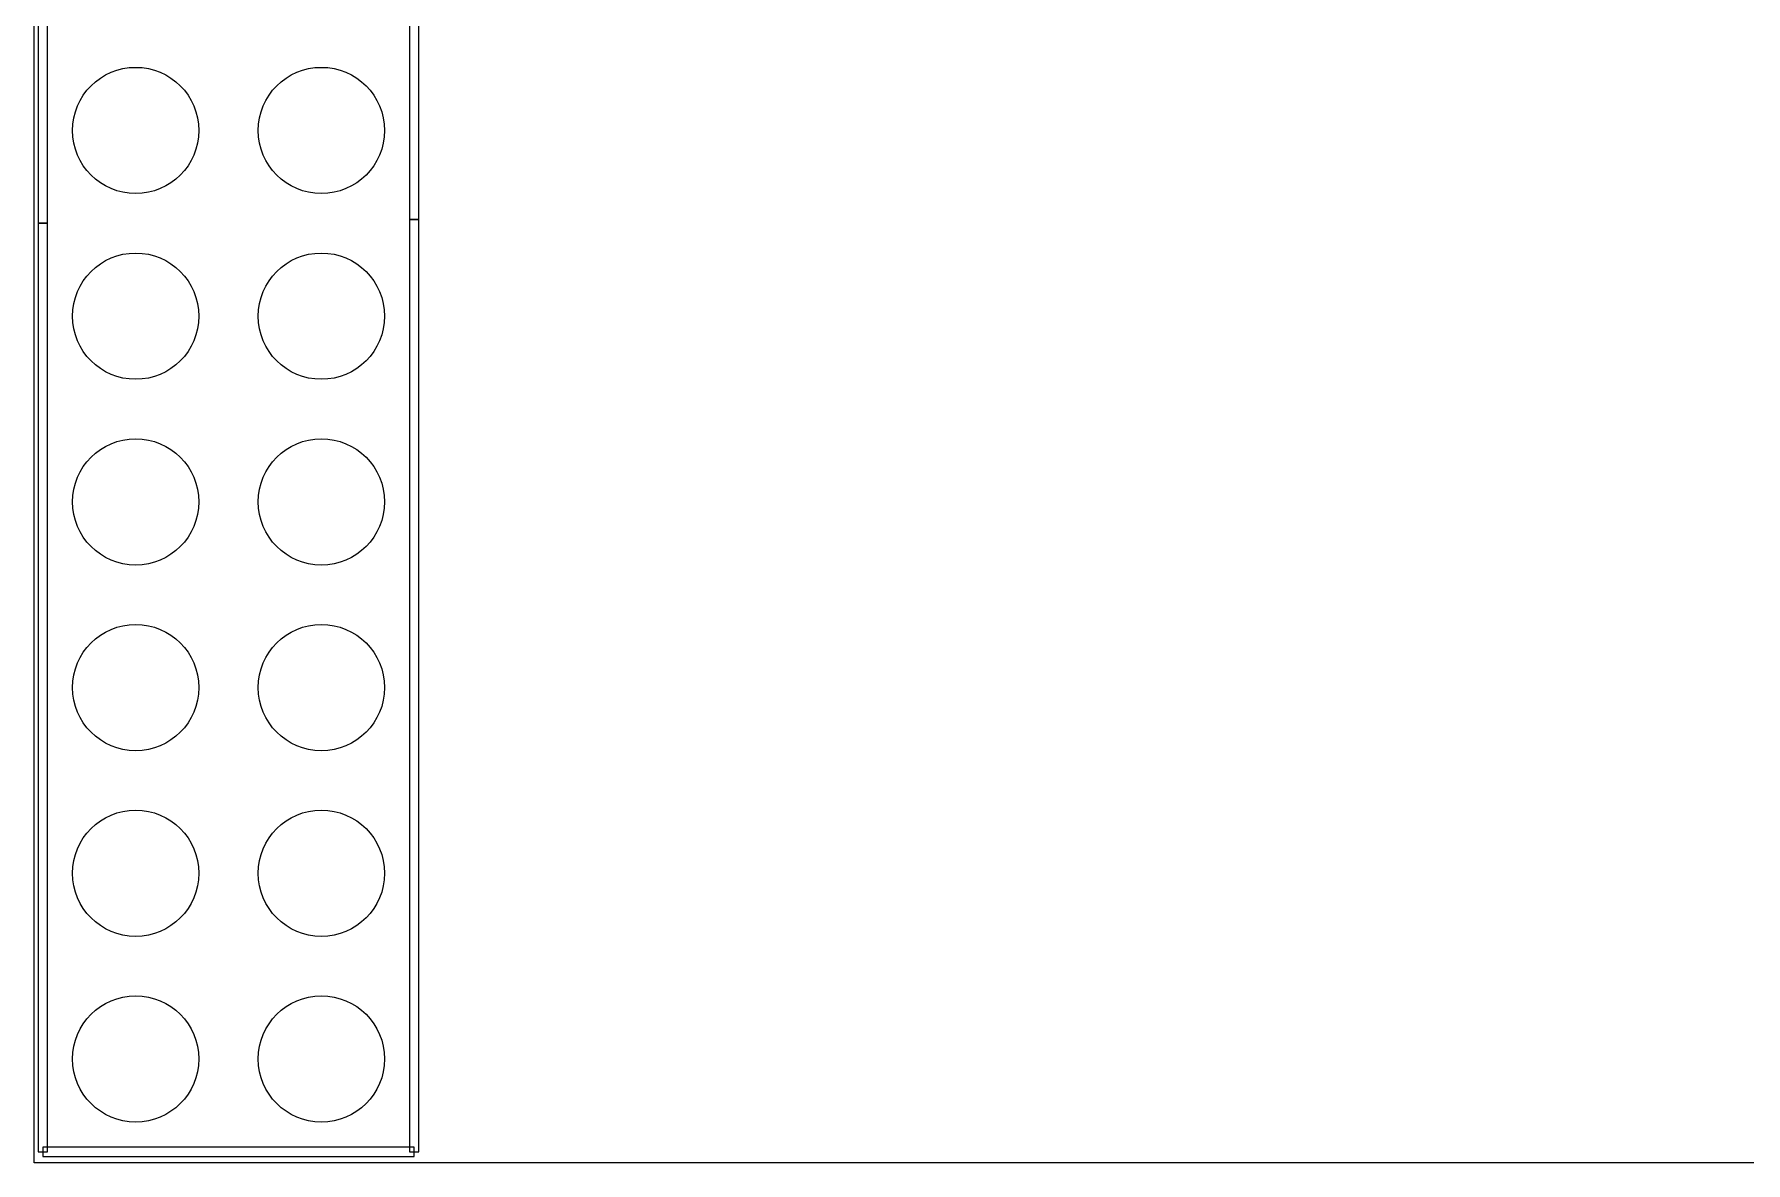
# Model space of a CAD drawing. Header units: millimetres. Extents: x -29.3 to 38.7, y -13.5 to 48.8.
# Drawn here: x -29.35 to -5.94, y -13.54 to 1.9 of the extents above; entities that cross this region are included whole.
import ezdxf

# ---------------------------------------------------------------- set-up
doc = ezdxf.new("R2010")
doc.units = ezdxf.units.MM
doc.header["$MEASUREMENT"] = 0
for name, color, linetype in [('BG_OUTLINE', 7, 'Continuous'), ('PG_SILKSCREEN_TOP', 7, 'Continuous'), ('PIN_TOP', 7, 'Continuous')]:
    doc.layers.add(name, color=color, linetype=linetype)

msp = doc.modelspace()

# ---------------------------------------------------------------- linework, layer by layer
at = {"layer": 'BG_OUTLINE', "lineweight": 9}
msp.add_open_spline([(-29.3483, -13.5394), (-29.3483, -13.5394), (18.625, -13.5394), (18.625, -13.5394), (18.625, -13.5394), (18.625, -13.5394), (18.8256, -13.5394), (18.8256, -13.5394), (18.8256, -13.5394), (19.4323, -13.539), (20.014, -13.2977), (20.4427, -12.8684), (20.4427, -12.8684), (20.8714, -12.4392), (21.112, -11.8601), (21.1116, -11.2534), (21.1116, -11.2534), (21.1116, -11.2534), (21.1116, 35.2286), (21.1116, 35.2286), (21.1116, 35.2286), (21.1112, 35.8353), (20.8699, 36.4169), (20.4406, 36.8456), (20.4406, 36.8456), (20.0114, 37.2744), (19.4323, 37.515), (18.8256, 37.5146), (18.8256, 37.5146), (18.8256, 37.5146), (-29.3483, 37.5146), (-29.3483, 37.5146), (-29.3483, 37.5146), (-29.3483, 37.5146), (-29.3483, -13.5394), (-29.3483, -13.5394)], degree=3, knots=[0, 0, 0, 0, 0.1111111, 0.1111111, 0.1111111, 0.1111111, 0.2222222, 0.2222222, 0.2222222, 0.2222222, 0.3333333, 0.3333333, 0.3333333, 0.3333333, 0.4444444, 0.4444444, 0.4444444, 0.4444444, 0.5555556, 0.5555556, 0.5555556, 0.5555556, 0.6666667, 0.6666667, 0.6666667, 0.6666667, 0.7777778, 0.7777778, 0.7777778, 0.7777778, 0.8888889, 0.8888889, 0.8888889, 0.8888889, 1, 1, 1, 1], dxfattribs=at)
at = {"layer": 'PG_SILKSCREEN_TOP', "lineweight": 9}
for points in [[(-29.2947, 14.5505), (-29.2947, 14.5505), (-29.1677, 14.5505), (-29.1677, 14.5505), (-29.1677, 14.5505), (-29.1677, 14.5505), (-29.1677, -0.6895), (-29.1677, -0.6895), (-29.1677, -0.6895), (-29.1677, -0.6895), (-29.2947, -0.6895), (-29.2947, -0.6895), (-29.2947, -0.6895), (-29.2947, -0.6895), (-29.2947, 14.5505), (-29.2947, 14.5505)], [(-24.0877, -0.6387), (-24.0877, -0.6387), (-24.2147, -0.6387), (-24.2147, -0.6387), (-24.2147, -0.6387), (-24.2147, -0.6387), (-24.2147, 14.5505), (-24.2147, 14.5505), (-24.2147, 14.5505), (-24.2147, 14.5505), (-24.0877, 14.5505), (-24.0877, 14.5505), (-24.0877, 14.5505), (-24.0877, 14.5505), (-24.0877, -0.6387), (-24.0877, -0.6387)], [(-29.2947, -0.6895), (-29.2947, -0.6895), (-29.1677, -0.6895), (-29.1677, -0.6895), (-29.1677, -0.6895), (-29.1677, -0.6895), (-29.1677, -13.3895), (-29.1677, -13.3895), (-29.1677, -13.3895), (-29.1677, -13.3895), (-29.2947, -13.3895), (-29.2947, -13.3895), (-29.2947, -13.3895), (-29.2947, -13.3895), (-29.2947, -0.6895), (-29.2947, -0.6895)], [(-24.0877, -13.3895), (-24.0877, -13.3895), (-24.2147, -13.3895), (-24.2147, -13.3895), (-24.2147, -13.3895), (-24.2147, -13.3895), (-24.2147, -0.6387), (-24.2147, -0.6387), (-24.2147, -0.6387), (-24.2147, -0.6387), (-24.0877, -0.6387), (-24.0877, -0.6387), (-24.0877, -0.6387), (-24.0877, -0.6387), (-24.0877, -13.3895), (-24.0877, -13.3895)], [(-29.2312, -13.453), (-29.2312, -13.453), (-29.2312, -13.326), (-29.2312, -13.326), (-29.2312, -13.326), (-29.2312, -13.326), (-24.1512, -13.326), (-24.1512, -13.326), (-24.1512, -13.326), (-24.1512, -13.326), (-24.1512, -13.453), (-24.1512, -13.453), (-24.1512, -13.453), (-24.1512, -13.453), (-29.2312, -13.453), (-29.2312, -13.453)]]:
    msp.add_open_spline(points, degree=3, knots=[0, 0, 0, 0, 0.25, 0.25, 0.25, 0.25, 0.5, 0.5, 0.5, 0.5, 0.75, 0.75, 0.75, 0.75, 1, 1, 1, 1], dxfattribs=at)
at = {"layer": 'PIN_TOP', "lineweight": 9}
for points in [[(-27.0976, 0.5805), (-27.0976, 1.0574), (-27.4842, 1.4441), (-27.9612, 1.4441), (-27.9612, 1.4441), (-28.4381, 1.4441), (-28.8248, 1.0574), (-28.8248, 0.5805), (-28.8248, 0.5805), (-28.8248, 0.1035), (-28.4381, -0.2831), (-27.9612, -0.2831), (-27.9612, -0.2831), (-27.4842, -0.2831), (-27.0976, 0.1035), (-27.0976, 0.5805)], [(-24.5576, 0.5805), (-24.5576, 1.0574), (-24.9442, 1.4441), (-25.4212, 1.4441), (-25.4212, 1.4441), (-25.8981, 1.4441), (-26.2848, 1.0574), (-26.2848, 0.5805), (-26.2848, 0.5805), (-26.2848, 0.1035), (-25.8981, -0.2831), (-25.4212, -0.2831), (-25.4212, -0.2831), (-24.9442, -0.2831), (-24.5576, 0.1035), (-24.5576, 0.5805)], [(-27.0976, -1.9595), (-27.0976, -1.4826), (-27.4842, -1.0959), (-27.9612, -1.0959), (-27.9612, -1.0959), (-28.4381, -1.0959), (-28.8248, -1.4826), (-28.8248, -1.9595), (-28.8248, -1.9595), (-28.8248, -2.4365), (-28.4381, -2.8231), (-27.9612, -2.8231), (-27.9612, -2.8231), (-27.4842, -2.8231), (-27.0976, -2.4365), (-27.0976, -1.9595)], [(-24.5576, -1.9595), (-24.5576, -1.4826), (-24.9442, -1.0959), (-25.4212, -1.0959), (-25.4212, -1.0959), (-25.8981, -1.0959), (-26.2848, -1.4826), (-26.2848, -1.9595), (-26.2848, -1.9595), (-26.2848, -2.4365), (-25.8981, -2.8231), (-25.4212, -2.8231), (-25.4212, -2.8231), (-24.9442, -2.8231), (-24.5576, -2.4365), (-24.5576, -1.9595)], [(-27.0976, -4.4995), (-27.0976, -4.0226), (-27.4842, -3.6359), (-27.9612, -3.6359), (-27.9612, -3.6359), (-28.4381, -3.6359), (-28.8248, -4.0226), (-28.8248, -4.4995), (-28.8248, -4.4995), (-28.8248, -4.9765), (-28.4381, -5.3631), (-27.9612, -5.3631), (-27.9612, -5.3631), (-27.4842, -5.3631), (-27.0976, -4.9765), (-27.0976, -4.4995)], [(-24.5576, -4.4995), (-24.5576, -4.0226), (-24.9442, -3.6359), (-25.4212, -3.6359), (-25.4212, -3.6359), (-25.8981, -3.6359), (-26.2848, -4.0226), (-26.2848, -4.4995), (-26.2848, -4.4995), (-26.2848, -4.9765), (-25.8981, -5.3631), (-25.4212, -5.3631), (-25.4212, -5.3631), (-24.9442, -5.3631), (-24.5576, -4.9765), (-24.5576, -4.4995)], [(-27.0976, -7.0395), (-27.0976, -6.5626), (-27.4842, -6.1759), (-27.9612, -6.1759), (-27.9612, -6.1759), (-28.4381, -6.1759), (-28.8248, -6.5626), (-28.8248, -7.0395), (-28.8248, -7.0395), (-28.8248, -7.5165), (-28.4381, -7.9031), (-27.9612, -7.9031), (-27.9612, -7.9031), (-27.4842, -7.9031), (-27.0976, -7.5165), (-27.0976, -7.0395)], [(-24.5576, -7.0395), (-24.5576, -6.5626), (-24.9442, -6.1759), (-25.4212, -6.1759), (-25.4212, -6.1759), (-25.8981, -6.1759), (-26.2848, -6.5626), (-26.2848, -7.0395), (-26.2848, -7.0395), (-26.2848, -7.5165), (-25.8981, -7.9031), (-25.4212, -7.9031), (-25.4212, -7.9031), (-24.9442, -7.9031), (-24.5576, -7.5165), (-24.5576, -7.0395)], [(-27.0976, -9.5795), (-27.0976, -9.1026), (-27.4842, -8.7159), (-27.9612, -8.7159), (-27.9612, -8.7159), (-28.4381, -8.7159), (-28.8248, -9.1026), (-28.8248, -9.5795), (-28.8248, -9.5795), (-28.8248, -10.0565), (-28.4381, -10.4431), (-27.9612, -10.4431), (-27.9612, -10.4431), (-27.4842, -10.4431), (-27.0976, -10.0565), (-27.0976, -9.5795)], [(-24.5576, -9.5795), (-24.5576, -9.1026), (-24.9442, -8.7159), (-25.4212, -8.7159), (-25.4212, -8.7159), (-25.8981, -8.7159), (-26.2848, -9.1026), (-26.2848, -9.5795), (-26.2848, -9.5795), (-26.2848, -10.0565), (-25.8981, -10.4431), (-25.4212, -10.4431), (-25.4212, -10.4431), (-24.9442, -10.4431), (-24.5576, -10.0565), (-24.5576, -9.5795)], [(-27.0976, -12.1195), (-27.0976, -11.6426), (-27.4842, -11.2559), (-27.9612, -11.2559), (-27.9612, -11.2559), (-28.4381, -11.2559), (-28.8248, -11.6426), (-28.8248, -12.1195), (-28.8248, -12.1195), (-28.8248, -12.5965), (-28.4381, -12.9831), (-27.9612, -12.9831), (-27.9612, -12.9831), (-27.4842, -12.9831), (-27.0976, -12.5965), (-27.0976, -12.1195)], [(-24.5576, -12.1195), (-24.5576, -11.6426), (-24.9442, -11.2559), (-25.4212, -11.2559), (-25.4212, -11.2559), (-25.8981, -11.2559), (-26.2848, -11.6426), (-26.2848, -12.1195), (-26.2848, -12.1195), (-26.2848, -12.5965), (-25.8981, -12.9831), (-25.4212, -12.9831), (-25.4212, -12.9831), (-24.9442, -12.9831), (-24.5576, -12.5965), (-24.5576, -12.1195)]]:
    msp.add_open_spline(points, degree=3, knots=[0, 0, 0, 0, 0.25, 0.25, 0.25, 0.25, 0.5, 0.5, 0.5, 0.5, 0.75, 0.75, 0.75, 0.75, 1, 1, 1, 1], dxfattribs=at)

doc.saveas('drawing.dxf')
